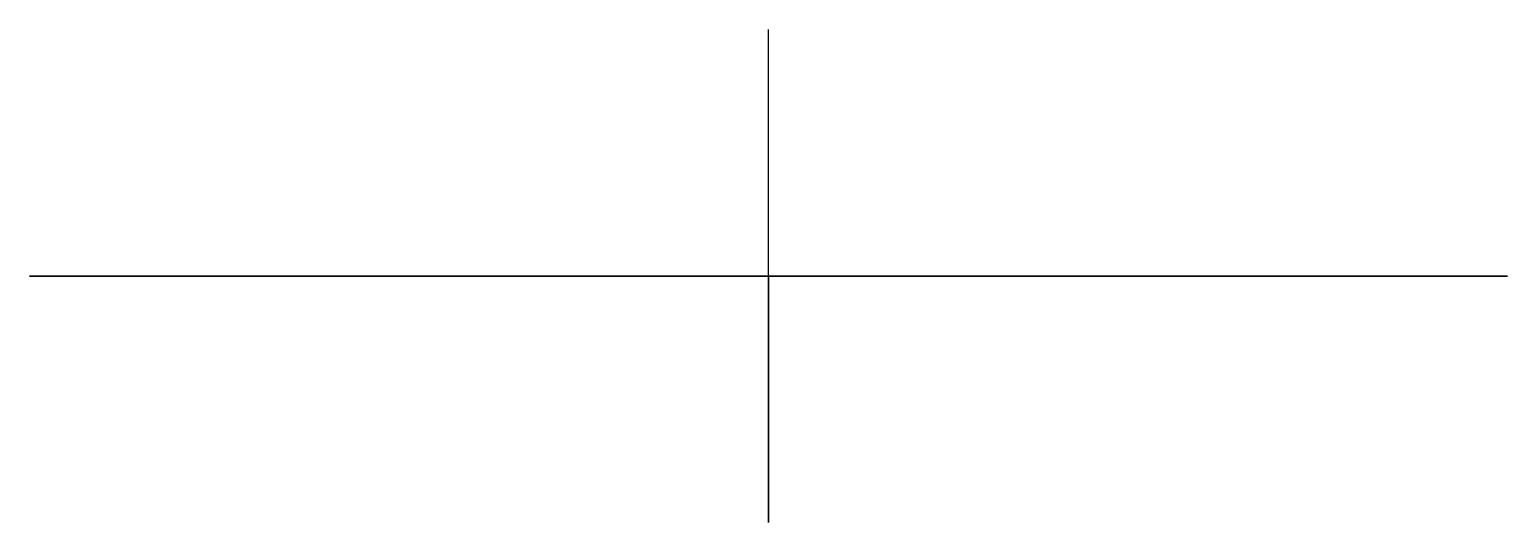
# Model space of a CAD drawing. Header units: centimetres. Extents: x -3 to 3, y 0 to 17.
# Drawn here: x -3 to 3, y 15 to 17 of the extents above.
import ezdxf

# ---------------------------------------------------------------- set-up
doc = ezdxf.new("R2010")
doc.units = ezdxf.units.CM
doc.header["$MEASUREMENT"] = 0
for name, color, linetype in [('Drawing 1 v2_Sketch5', 7, 'Continuous'), ('Drawing 1 v2_Sketch6', 7, 'Continuous'), ('Drawing 1 v2_Sketch7', 7, 'Continuous')]:
    doc.layers.add(name, color=color, linetype=linetype)

msp = doc.modelspace()

# ---------------------------------------------------------------- linework, layer by layer
at = {"layer": 'Drawing 1 v2_Sketch5'}
for p, q in [((0, 16), (0, 16, -3)), ((0, 15), (0, 16)), ((0, 16, -3), (0, 15, -2)), ((0, 15, -2), (0, 15))]:
    msp.add_line(p, q, dxfattribs=at)
at = {"layer": 'Drawing 1 v2_Sketch6', "extrusion": (0, 1, 0)}
msp.add_circle((0, 0, 16), 3, dxfattribs=at)
at = {"layer": 'Drawing 1 v2_Sketch6'}
msp.add_point((0, 16), dxfattribs=at)
at = {"layer": 'Drawing 1 v2_Sketch7'}
for p, q in [((0, 16), (0, 17)), ((0, 17, -3), (0, 17, -2)), ((0, 16, -4), (0, 17, -3)), ((0, 17), (0, 17, -2)), ((0, 16), (0, 16, -4))]:
    msp.add_line(p, q, dxfattribs=at)

doc.saveas('drawing.dxf')
